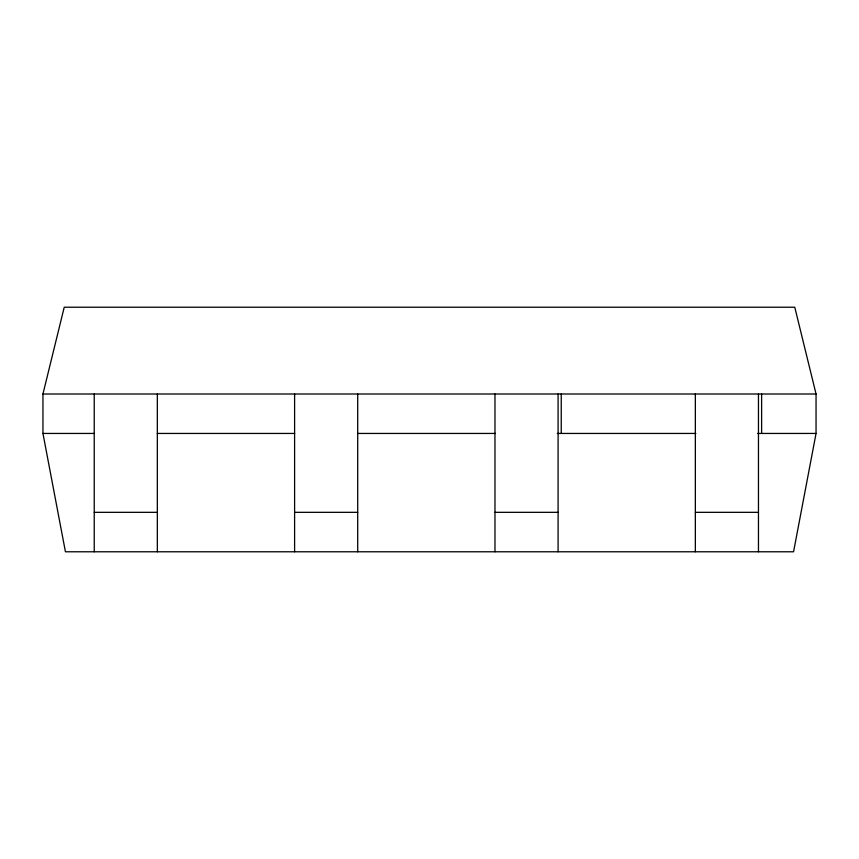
<?xml version="1.0" encoding="UTF-8"?>
<svg xmlns="http://www.w3.org/2000/svg" width="859" height="859" viewBox="0 0 859 859"><rect width="100%" height="100%" fill="white"/><g stroke="black" fill="none" stroke-linecap="round" stroke-linejoin="round"><path stroke-width="1.29" d="M816.05 433.441L793.566 551.779L65.434 551.779L42.95 433.441L42.95 394.002L64.232 307.221L794.768 307.221L816.05 394.002L816.05 433.441L757.67 433.441M42.95 394.002L816.05 394.002M42.95 433.441L94.232 433.441M157.337 433.441L294.605 433.441M357.709 433.441L495.46 433.441M557.298 433.441L695.844 433.441M94.232 512.329L157.337 512.329M294.605 512.329L357.709 512.329M494.977 512.329L558.092 512.329M695.35 512.329L758.465 512.329M761.622 394.002L761.622 433.441M758.465 394.002L758.465 551.779M695.35 394.002L695.35 551.779M561.238 394.002L561.238 433.441M558.092 394.002L558.092 551.779M494.977 394.002L494.977 551.779M357.709 394.002L357.709 551.779M294.605 394.002L294.605 551.779M157.337 394.002L157.337 551.779M94.232 394.002L94.232 551.779"/></g></svg>
